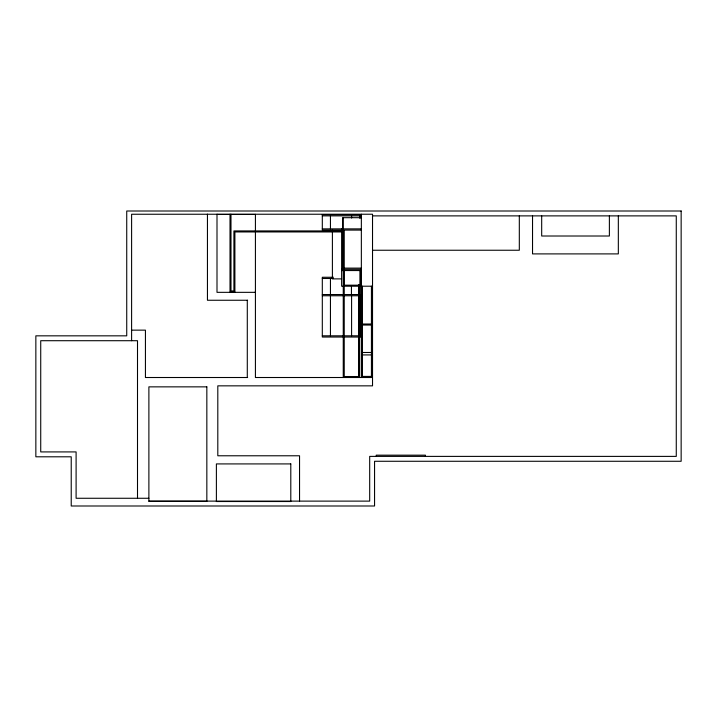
<?xml version="1.0" encoding="UTF-8"?>
<svg xmlns="http://www.w3.org/2000/svg" width="717" height="717" viewBox="0 0 717 717"><rect width="100%" height="100%" fill="white"/><g stroke="black" fill="none" stroke-linecap="round" stroke-linejoin="round"><path stroke-width="1.08" d="M255.422 291.12L255.422 292.339L217 292.339L217 214.231M217 214.455L255.422 214.455M361.35 214.643L322.309 214.643L322.309 230.094L341.624 230.094M322.309 215.862L361.35 215.862M372.526 215.88L676.274 215.88L676.274 456.388L369.685 456.388L369.685 501.12L148.885 501.12M361.35 217.69L342.843 217.69L342.843 269.332M322.309 228.875L361.35 228.875M342.843 230.094L361.35 230.094M372.526 250.242L519.314 250.242L519.314 215.88M342.843 268.113L361.35 268.113M341.624 269.332L361.35 269.332M341.624 270.551L361.144 270.551M333.468 277.264L322.309 277.264L322.309 337.035L361.35 337.035M322.309 278.483L333.468 278.483M341.624 278.886L332.401 278.886L332.401 230.094M361.35 284.837L358.536 284.837L358.536 376.533L344.232 376.533L344.232 230.928L233.912 230.928L233.912 290.941L230.982 290.941L230.982 214.249M343.658 285.187L358.841 285.187M361.35 285.814L359.513 285.814L359.513 377.509M372.526 286.208L341.624 286.208L341.624 228.875M322.309 294.544L361.35 294.544M322.309 295.762L361.35 295.762M247.616 300.253L207.446 300.253L207.446 214.132M361.35 324.021L372.526 324.021M361.35 325.034L372.526 325.034M131.605 330.143L145.434 330.143L145.434 377.509L247.643 377.509M322.309 335.816L361.35 335.816M362.443 352.486L371.433 352.486M362.443 354.924L371.433 354.924M362.443 376.416L371.433 376.416M372.526 377.509L255.422 377.509L255.422 214.356M148.885 498.27L76.101 498.27L76.101 451.916L40.726 451.916L40.726 340.709L137.503 340.709L137.503 498.27M618.332 215.88L618.332 253.899L532.534 253.899L532.534 215.88M609.378 215.88L609.378 236.01L541.685 236.01L541.685 215.88M425.441 456.388L425.441 455.17L376.237 455.17L376.237 456.388M371.433 286.208L371.433 324.021M371.433 324.792L371.433 377.509M362.443 286.208L362.443 377.509M361.35 214.231L361.35 377.509M361.144 269.332L361.144 285.187M360.122 215.862L360.122 218.031M360.131 285.975L360.131 294.544M360.122 295.762L360.122 335.816M359.925 270.551L359.925 285.187M359.719 215.862L359.719 218.031M359.719 295.762L359.719 335.816M351.59 215.862L351.59 218.031M351.59 295.762L351.59 335.816M351.447 285.975L351.447 294.544M343.658 269.332L343.658 286.208M343.255 377.509L343.255 231.941L234.889 231.941L234.889 291.918L230.014 291.918L230.014 214.249M342.95 217.69L342.95 269.332M330.447 215.862L330.447 228.875M330.447 278.483L330.447 294.544M330.447 295.762L330.447 335.816M299.545 501.12L299.545 455.779L217.807 455.779L217.807 385.845L372.526 385.845L372.526 214.231L131.605 214.249L131.605 340.709M247.293 300.253L247.293 377.509M681.15 211.004L126.73 211.004L126.73 335.834L35.85 335.834L35.85 456.801L71.225 456.801L71.225 505.996L374.561 505.996L374.561 461.273L681.15 461.273L681.15 211.004M206.837 386.857L148.885 386.857L148.885 501.326L206.837 501.326L206.837 386.857M290.797 463.917L216.391 463.917L216.391 501.524L290.797 501.524L290.797 463.917"/></g></svg>
